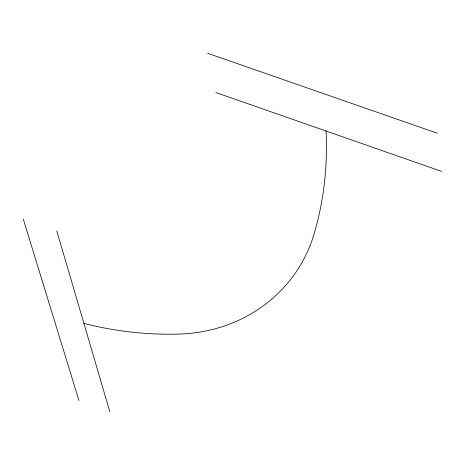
<?xml version="1.0" encoding="UTF-8"?>
<svg xmlns="http://www.w3.org/2000/svg" width="465" height="465" viewBox="0 0 465 465"><rect width="100%" height="100%" fill="white"/><g stroke="black" fill="none" stroke-linecap="round" stroke-linejoin="round"><path stroke-width="0.7" d="M207.675 53.283L437.338 133.228M215.836 92.518L441.75 171.44M23.25 219.05L78.963 400.563M56.794 230.995L109.816 411.717M326.064 131.025A342.496 299.46 48.7 0 1 314.061 234.011A158.658 146.946 30.1 0 1 179.013 334.073A383.637 358.16 75.3 0 1 83.898 323.39"/></g></svg>
